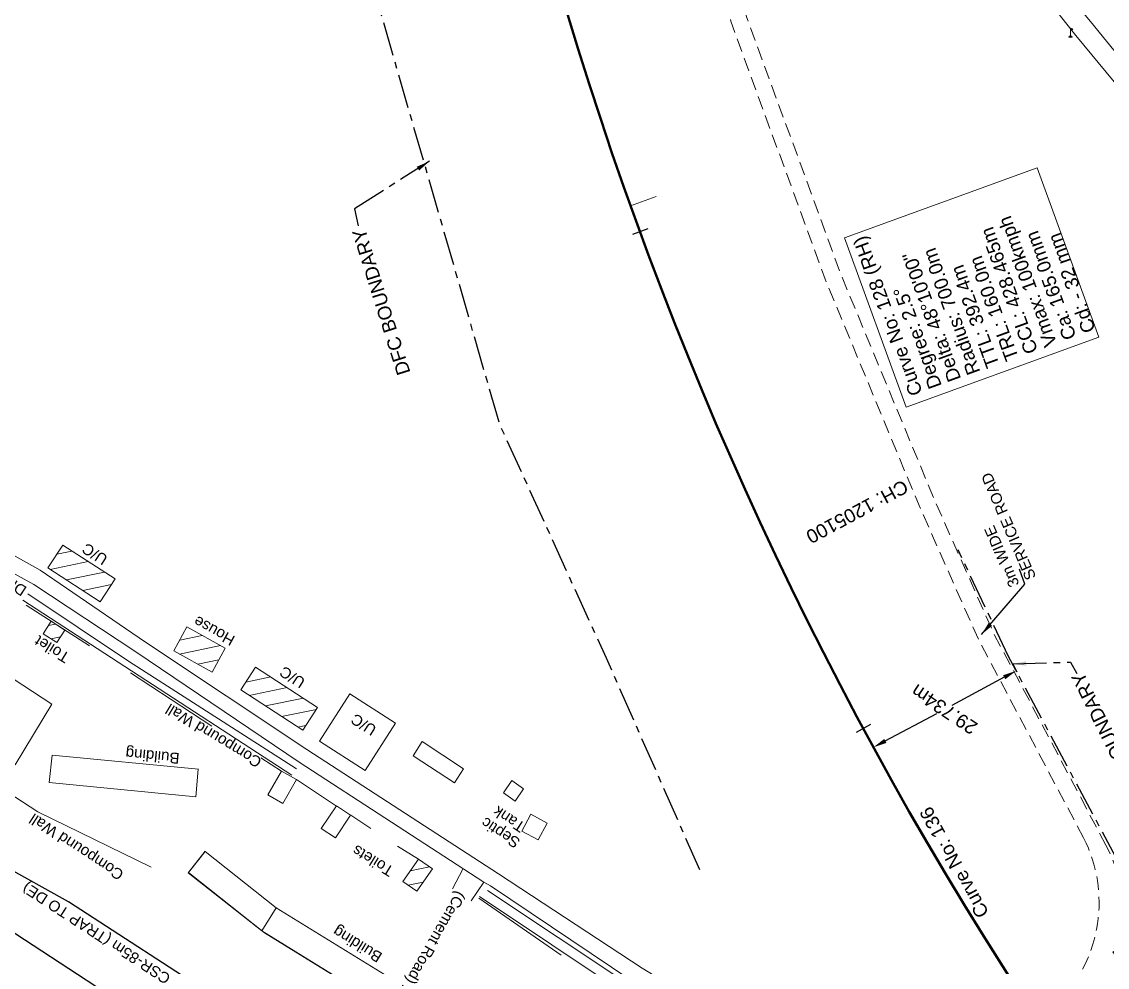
# Model space of a CAD drawing. Header units: metres. Extents: x 631378 to 636314, y 3386087 to 3390005.
# Drawn here: x 632104.8 to 632303.9, y 3389028.7 to 3389202.2 of the extents above; entities that cross this region are included whole.
import ezdxf
from ezdxf.enums import TextEntityAlignment as Align

# ---------------------------------------------------------------- set-up
doc = ezdxf.new("R2010")
doc.units = ezdxf.units.M
doc.header["$MEASUREMENT"] = 0
doc.linetypes.add('CENTER', pattern=[2, 1.25, -0.25, 0.25, -0.25])
doc.linetypes.add('DASHED', pattern=[0.75, 0.5, -0.25])
doc.layers.get('Defpoints').update_dxf_attribs({"color": 5, "lineweight": 0})
for name, color, linetype, lineweight in [('BUILDING_UNDER_CONS', 7, 'Continuous', 13), ('C-ALIG-LABL-DG', 1, 'Continuous', 25), ('CART_TRACK', 34, 'Continuous', 0), ('Compound Wall', 7, 'Continuous', 13), ('COMPOUND_WALL', 7, 'Continuous', 13), ('DFCC BOUNDARY', 6, 'CENTER', 0), ('DFCCIL TRACK', 1, 'Continuous', 0), ('DRAIN_TOP', 5, 'Continuous', 0), ('ELEVATION', 7, 'Continuous', 0), ('Existing IR Track', 7, 'Continuous', 0), ('Govt buliding', 7, 'Continuous', 13), ('Lamp_Post', 7, 'Continuous', 0), ('Proposed Chainage', 10, 'Continuous', 0), ('Proposed Curve_Details', 10, 'Continuous', 0), ('RESIDENTIAL_BL_PUC', 7, 'Continuous', 13), ('RESIDENTIAL_BL_SEMI', 7, 'Continuous', 13), ('Subroad Edge', 7, 'Continuous', 0), ('Tank', 7, 'Continuous', 0), ('Text', 7, 'Continuous', 13)]:
    doc.layers.add(name, color=color, linetype=linetype, lineweight=lineweight)
for name, color, linetype in [('Dimension', 10, 'Continuous'), ('IR PROPOSALS', 190, 'Continuous'), ('PROPOSED ROAD', 10, 'Continuous')]:
    doc.layers.add(name, color=color, linetype=linetype)
doc.styles.add('ARIAL', font='arial.ttf')
doc.styles.get("Standard").update_dxf_attribs({"font": 'arial.ttf'})
doc.styles.add('Text', font='arial.ttf', dxfattribs={"height": 2})
doc.dimstyles.new('ISO-25', dxfattribs={"dimtxt": 2.5, "dimasz": 2.5, "dimexe": 1.25, "dimexo": 0.625, "dimtad": 1, "dimtxsty": 'Standard', "dimcen": 2.5, "dimadec": 0, "dimazin": 0, "dimtfac": 1, "dimtmove": 0, "dimatfit": 3, "dimfxl": 1, "dimarcsym": 0})
doc.dimstyles.get("Standard").update_dxf_attribs({"dimtxt": 2.5, "dimasz": 2.5, "dimexe": 0.18, "dimexo": 0.0625, "dimgap": 0.09, "dimtad": 0, "dimtih": 1, "dimtoh": 1, "dimdec": 3, "dimzin": 0, "dimdsep": 46, "dimtxsty": 'Standard', "dimcen": 0.09, "dimaunit": 1, "dimadec": 4, "dimazin": 0, "dimtfac": 1, "dimtdec": 3, "dimtofl": 0, "dimtmove": 0, "dimatfit": 3, "dimfxl": 1, "dimtolj": 1, "dimtzin": 0, "dimarcsym": 0})
doc.dimstyles.new('Standard$0', dxfattribs={"dimscale": 15, "dimtxt": 0.18, "dimasz": 0.18, "dimexe": 0.18, "dimexo": 0.0625, "dimgap": 0.09, "dimtad": 1, "dimtih": 1, "dimtoh": 1, "dimzin": 0, "dimdsep": 46, "dimtxsty": 'Standard', "dimcen": -0.09, "dimclrd": 256, "dimclre": 256, "dimclrt": 256, "dimadec": 0, "dimazin": 0, "dimtfac": 1, "dimtofl": 0, "dimtmove": 0, "dimatfit": 3, "dimfxl": 1, "dimtolj": 1, "dimtzin": 0, "dimlwd": -1, "dimlwe": -1, "dimarcsym": 0})

# ---------------------------------------------------------------- blocks, each defined once
blk = doc.blocks.new('*D430')
at = {"layer": 'CART_TRACK', "color": 0, "lineweight": -2, "transparency": 16777216}
for p, q in [((632286.58, 3389084.28), (632287.31, 3389082.92)), ((632285.02, 3389081.9), (632275.39, 3389076.74)), ((632263.21, 3389070.22), (632272.65, 3389075.27)), ((632260.36, 3389070.25), (632261.1, 3389068.88))]:
    blk.add_line(p, q, dxfattribs=at)
at = {"layer": 'CART_TRACK', "color": 0, "linetype": 'Continuous', "transparency": 16777216}
for points in [[(632285.21, 3389081.53), (632284.82, 3389082.27), (632287.22, 3389083.08)], [(632263.41, 3389069.85), (632263.02, 3389070.59), (632261.01, 3389069.04)]]:
    blk.add_solid(points, dxfattribs=at)
at = {"layer": 'Defpoints', "color": 0, "linetype": 'Continuous', "transparency": 16777216}
for p in [(632286.55, 3389084.34), (632287.22, 3389083.08), (632260.34, 3389070.3)]:
    blk.add_point(p, dxfattribs=at)
at = {"layer": 'Defpoints', "color": 0, "transparency": 16777216}
for p in [(633058.02, 3388397.29), (633055.74, 3388394.24), (633056.1, 3388393.96)]:
    blk.add_point(p, dxfattribs=at)
at = {"layer": 'Dimension', "color": 0, "lineweight": -2, "transparency": 16777216}
for p, q in [((633059.58, 3388398.62), (633060.77, 3388400.22)), ((633058.12, 3388397.21), (633058.48, 3388396.94)), ((633055.84, 3388394.16), (633056.2, 3388393.89)), ((633054.9, 3388392.36), (633053.71, 3388390.76))]:
    blk.add_line(p, q, dxfattribs=at)
at = {"layer": 'Dimension', "color": 0, "transparency": 16777216}
for points in [[(633059.31, 3388398.82), (633059.85, 3388398.42), (633058.38, 3388397.02)], [(633054.64, 3388392.56), (633055.17, 3388392.16), (633056.1, 3388393.96)]]:
    blk.add_solid(points, dxfattribs=at)
at = {"layer": 'CART_TRACK', "color": 0, "linetype": 'Continuous', "transparency": 16777216, "insert": (632274.02, 3389076.01), "char_height": 2.5, "attachment_point": 5, "rotation": 146.6583}
blk.add_mtext('\\A1;29.734m', dxfattribs=at)
at = {"layer": 'Dimension', "color": 0, "lineweight": 18, "transparency": 16777216, "insert": (633057.24, 3388395.49), "char_height": 2, "attachment_point": 5, "rotation": 147, "style": 'ARIAL'}
blk.add_mtext('\\A1;3.812m', dxfattribs=at)
blk = doc.blocks.new('TerminatorOpen_0.5')
at = {"color": 0, "linetype": 'ByBlock', "lineweight": -2}
for q in [(-1, 0.25), (-1, 0), (-1, -0.25)]:
    blk.add_line((0, 0), q, dxfattribs=at)
blk = doc.blocks.new('LP')
at = {"flags": 128}
for points in [[(0, 0), (0, 1.5)], [(0.25, 1.35), (0.44, 1.35)]]:
    blk.add_lwpolyline(points, dxfattribs=at)
for centre, radius, start, end in [((0.07, 0.99), 0.519, 57.6425, 97.3165), ((0.34, 1.33), 0.094, 11.7012, 168.0476)]:
    blk.add_arc(centre, radius, start, end)
at = {"extrusion": (0, 0, -1)}
blk.add_ellipse((0, 0.01), major_axis=(0.308, 0), ratio=0.400495, dxfattribs=at)
blk.add_ellipse((0.35, 1.36), major_axis=(0.0017, 0.0438), ratio=0.461056, start_param=1.74022, end_param=4.575836)
blk = doc.blocks.new('*D457')
at = {"layer": 'CART_TRACK', "color": 0, "lineweight": -2, "transparency": 16777216}
for p, q in [((632286.58, 3389084.28), (632287.31, 3389082.92)), ((632285.02, 3389081.9), (632275.39, 3389076.74)), ((632263.21, 3389070.22), (632272.65, 3389075.27)), ((632260.36, 3389070.25), (632261.1, 3389068.88))]:
    blk.add_line(p, q, dxfattribs=at)
at = {"layer": 'CART_TRACK', "color": 0, "linetype": 'Continuous', "transparency": 16777216}
for points in [[(632285.21, 3389081.53), (632284.82, 3389082.27), (632287.22, 3389083.08)], [(632263.41, 3389069.85), (632263.02, 3389070.59), (632261.01, 3389069.04)]]:
    blk.add_solid(points, dxfattribs=at)
at = {"layer": 'Defpoints', "color": 0, "linetype": 'Continuous', "transparency": 16777216}
for p in [(632286.55, 3389084.34), (632287.22, 3389083.08), (632260.34, 3389070.3)]:
    blk.add_point(p, dxfattribs=at)
at = {"layer": 'Defpoints', "color": 0, "transparency": 16777216}
for p in [(635960.56, 3386388.22), (635951.21, 3386375.62), (635951.21, 3386375.62)]:
    blk.add_point(p, dxfattribs=at)
at = {"layer": 'Dimension', "color": 0, "lineweight": -2, "transparency": 16777216}
for p, q in [((635960.66, 3386388.15), (635960.66, 3386388.15)), ((635959.36, 3386386.61), (635956.32, 3386382.51)), ((635952.4, 3386377.23), (635954.95, 3386380.67)), ((635951.31, 3386375.55), (635951.31, 3386375.55))]:
    blk.add_line(p, q, dxfattribs=at)
at = {"layer": 'Dimension', "color": 0, "transparency": 16777216}
for points in [[(635959.1, 3386386.81), (635959.63, 3386386.42), (635960.56, 3386388.22)], [(635952.14, 3386377.43), (635952.67, 3386377.03), (635951.21, 3386375.62)]]:
    blk.add_solid(points, dxfattribs=at)
at = {"layer": 'CART_TRACK', "color": 0, "linetype": 'Continuous', "transparency": 16777216, "insert": (632274.02, 3389076.01), "char_height": 2.5, "attachment_point": 5, "rotation": 146.6583}
blk.add_mtext('\\A1;29.734m', dxfattribs=at)
at = {"layer": 'Dimension', "color": 0, "lineweight": 18, "transparency": 16777216, "insert": (635954.07, 3386382.76), "char_height": 2, "attachment_point": 5, "rotation": 143, "style": 'ARIAL'}
blk.add_mtext('\\A1;15.686m', dxfattribs=at)
blk = doc.blocks.new('Tick Hor')
blk.add_lwpolyline([(-0.5, 0), (0.5, 0)])

msp = doc.modelspace()

# ---------------------------------------------------------------- hatches: boundary and pattern name
at = {"lineweight": 0, "true_color": 0x000000}
h = msp.add_hatch(dxfattribs=at)
h.set_pattern_fill('ANSI31', color=18, scale=20)
h.set_pattern_definition([(191.65833, (633409.1353, 3388124.0195), (0.5051877, -2.448425), [])])
h.paths.add_polyline_path([(632156.373, 3389072.178), (632159.0954, 3389076.3719), (632147.7094, 3389083.7629), (632144.987, 3389079.569)])
h.paths.add_polyline_path([(632135.1401, 3389091.1186), (632132.708, 3389086.75), (632139.733, 3389082.839), (632142.1651, 3389087.2076)])
h.paths.add_polyline_path([(632112.339, 3389106.161), (632109.623, 3389101.963), (632119.243, 3389095.739), (632121.959, 3389099.937)])
h.paths.add_polyline_path([(632180.158, 3389046.747), (632177.569, 3389048.546), (632174.7159, 3389044.44), (632177.3049, 3389042.641)])
h.paths.add_polyline_path([(632110.2441, 3389092.1484), (632108.751, 3389089.882), (632111.262, 3389088.247), (632112.7625, 3389090.5246)])
h.paths.add_polyline_path([(632252.345, 3388986.5313), (632257.0688, 3388983.6474), (632259.8197, 3388987.826), (632254.9504, 3388990.7988)], flags=17)
h.paths.add_polyline_path([(632257.0688, 3388983.6474), (632259.7577, 3388982.0057), (632262.3631, 3388986.2733), (632259.8197, 3388987.826)], flags=16)
h.paths.add_polyline_path([(632261.6142, 3388997.1972), (632241.8358, 3388967.1938), (632248.1097, 3388963.058), (632267.8881, 3388993.0614)], flags=9)

# ---------------------------------------------------------------- linework, layer by layer
at = {"layer": 'BUILDING_UNDER_CONS', "color": 18, "linetype": 'Continuous', "true_color": 0x000000, "flags": 128}
msp.add_lwpolyline([(632121.959, 3389099.937), (632119.243, 3389095.739), (632109.623, 3389101.963), (632112.339, 3389106.161)], dxfattribs=at)
msp.add_lwpolyline([(632121.959, 3389099.937), (632119.243, 3389095.739), (632109.623, 3389101.963), (632112.339, 3389106.161)], dxfattribs=at)
at = {"layer": 'BUILDING_UNDER_CONS', "color": 7, "linetype": 'Continuous', "flags": 128}
msp.add_lwpolyline([(632159.0954, 3389076.3719), (632156.373, 3389072.178), (632144.987, 3389079.569), (632147.7094, 3389083.7629)], dxfattribs=at)
msp.add_lwpolyline([(632159.0954, 3389076.3719), (632156.373, 3389072.178), (632144.987, 3389079.569), (632147.7094, 3389083.7629)], dxfattribs=at)
msp.add_lwpolyline([(632173.381, 3389073.476), (632167.791, 3389064.798), (632159.41, 3389070.166), (632165.008, 3389078.8564), (632173.381, 3389073.476)], close=True, dxfattribs=at)
msp.add_lwpolyline([(632173.381, 3389073.476), (632167.791, 3389064.798), (632159.41, 3389070.166), (632165.008, 3389078.8564), (632173.381, 3389073.476)], close=True, dxfattribs=at)
at = {"layer": 'Compound Wall', "color": 7, "flags": 128}
msp.add_lwpolyline([(632128.549, 3389047.041), (632107.801, 3389057.209), (632077.704, 3389076.799)], dxfattribs=at)
msp.add_lwpolyline([(632128.549, 3389047.041), (632107.801, 3389057.209), (632077.704, 3389076.799)], dxfattribs=at)
at = {"layer": 'COMPOUND_WALL', "color": 7, "linetype": 'Continuous', "flags": 128}
for points in [[(632105.651, 3389095.11), (632117.23, 3389087.644)], [(632105.651, 3389095.11), (632117.23, 3389087.644)], [(632124.773, 3389082.736), (632139.703, 3389072.94)], [(632124.773, 3389082.736), (632139.703, 3389072.94)], [(632148.667, 3389067.087), (632152.4578, 3389064.6742)], [(632148.667, 3389067.087), (632152.4578, 3389064.6742)], [(632155.21, 3389063.117), (632162.54, 3389058.257)], [(632155.21, 3389063.117), (632162.54, 3389058.257)], [(632165.162, 3389056.583), (632168.854, 3389054.137)], [(632165.162, 3389056.583), (632168.854, 3389054.137)], [(632173.761, 3389050.925), (632177.569, 3389048.546)], [(632173.761, 3389050.925), (632177.569, 3389048.546)]]:
    msp.add_lwpolyline(points, dxfattribs=at)
at = {"layer": 'COMPOUND_WALL', "linetype": 'Continuous', "flags": 128}
msp.add_lwpolyline([(632188.661, 3389041.385), (632203.774, 3389030.885)], dxfattribs=at)
at = {"layer": 'DFCC BOUNDARY', "lineweight": 30, "ltscale": 5, "flags": 128}
for points in [[(632229.168, 3389046.592), (632212.06, 3389085.399), (632192.476, 3389128.362), (632162.019, 3389233.862)], [(632285.8004, 3389085.7355), (632276.5611, 3389105.2856)], [(632285.8004, 3389085.7355), (632276.5611, 3389105.2856)], [(632805.9881, 3388660.2647), (632805.9881, 3388660.2647), (632726.0488, 3388711.7432), (632558.6673, 3388820.984), (632601.6363, 3388911.4436), (632520.8804, 3388948.8949), (632472.6029, 3388876.2472), (632376.1786, 3388931.4292), (632382.9445, 3388947.7901), (632360.6283, 3388954.9581), (632304.977, 3389031.4928), (632312.1531, 3389036.3989), (632285.8004, 3389085.7355)]]:
    msp.add_lwpolyline(points, dxfattribs=at)
at = {"layer": 'DFCCIL TRACK', "color": 1, "lineweight": 50}
msp.add_lwpolyline([(632394.7125, 3388895.497, -0.15338291), (632190.1895, 3389261.8779)], format="xyb", dxfattribs=at)
at = {"layer": 'DRAIN_TOP', "linetype": 'Continuous', "flags": 128}
for points in [[(632105.928, 3389097.222), (632124.384, 3389084.85), (632155.216, 3389065.117)], [(632105.054, 3389096.027), (632123.749, 3389083.862), (632154.342, 3389063.922)], [(632275.727, 3388985.172), (632245.995, 3389004.191), (632215.319, 3389023.962), (632188.781, 3389041.673)], [(632190.239, 3389042.782), (632216.193, 3389025.531), (632246.918, 3389005.673), (632276.285, 3388986.697)]]:
    msp.add_lwpolyline(points, dxfattribs=at)
at = {"layer": 'ELEVATION', "color": 18, "linetype": 'Continuous', "true_color": 0x000000}
msp.add_lwpolyline([(632121.959, 3389099.937), (632112.339, 3389106.161)], dxfattribs=at)
at = {"layer": 'ELEVATION', "color": 7, "linetype": 'Continuous'}
for points in [[(632103.6574, 3389065.8274), (632110.3815, 3389076.9804), (632087.037, 3389092.1833)], [(632142.1651, 3389087.2076), (632135.1401, 3389091.1186)], [(632159.0954, 3389076.3719), (632147.7094, 3389083.7629)], [(632137.1991, 3389065.0468), (632136.7816, 3389059.9534), (632109.8901, 3389062.6127), (632110.4394, 3389067.5758)], [(632137.2624, 3389065.0408), (632110.4394, 3389067.5758)], [(632152.7448, 3389058.767), (632149.9938, 3389060.326)], [(632162.376, 3389052.4327), (632159.759, 3389054.1787)], [(632138.4661, 3389049.9351), (632135.6417, 3389046.3645)], [(632151.5063, 3389039.6201), (632138.4661, 3389049.9351)], [(632174.2575, 3389019.6511), (632149.3572, 3389035.0294), (632135.4053, 3389046.0656)], [(632177.3049, 3389042.641), (632174.7159, 3389044.44)], [(632176.9033, 3389023.9351), (632151.5063, 3389039.6201)]]:
    msp.add_lwpolyline(points, dxfattribs=at)
at = {"layer": 'Existing IR Track', "lineweight": 25, "flags": 128}
msp.add_lwpolyline([(632141.1278, 3389022.6898), (632113.4233, 3389040.7137), (632101.1, 3389047.548), (632093.9718, 3389050.6638)], dxfattribs=at)
at = {"layer": 'Govt buliding', "color": 7, "flags": 128}
for points in [[(632151.5063, 3389039.6201), (632148.879, 3389035.366), (632135.385, 3389046.04), (632138.487, 3389049.9615)], [(632151.5063, 3389039.6201), (632148.879, 3389035.366), (632135.385, 3389046.04), (632138.487, 3389049.9615)], [(632176.9033, 3389023.9351), (632174.276, 3389019.681), (632148.879, 3389035.366), (632151.5063, 3389039.6201)], [(632176.9033, 3389023.9351), (632174.276, 3389019.681), (632148.879, 3389035.366), (632151.5063, 3389039.6201)]]:
    msp.add_lwpolyline(points, dxfattribs=at)
at = {"layer": 'IR PROPOSALS', "linetype": 'Continuous', "lineweight": 30}
msp.add_line((632012.6026, 3389094.095), (632220.6023, 3388958.792), dxfattribs=at)
at = {"layer": 'Proposed Chainage', "linetype": 'Continuous', "lineweight": 0, "flags": 128}
msp.add_lwpolyline([(632221.1858, 3389170.0878), (632216.478, 3389168.4035)], dxfattribs=at)
msp.add_lwpolyline([(632221.1858, 3389170.0878), (632216.478, 3389168.4035)], dxfattribs=at)
at = {"layer": 'Proposed Curve_Details', "lineweight": 15}
msp.add_lwpolyline([(632302.343, 3389144.2777), (632267.0177, 3389131.4464), (632255.7184, 3389162.5281), (632291.0437, 3389175.3593)], close=True, dxfattribs=at)
at = {"layer": 'PROPOSED ROAD', "linetype": 'DASHED', "lineweight": 13, "ltscale": 5, "flags": 128}
for points in [[(632303.673, 3389051.0946), (632283.0892, 3389089.9527), (632272.1601, 3389114.5963), (632254.9681, 3389156.0402), (632237.7546, 3389203.0771), (632229.5909, 3389245.6063), (632222.423, 3389288.0967), (632216.9726, 3389333.6808), (632212.5629, 3389384.8484), (632210.2011, 3389443.2066), (632209.5537, 3389492.8433), (632189.0916, 3389583.9657), (632185.4745, 3389640.045), (632176.2265, 3389740.489), (632170.6135, 3389791.9512), (632148.7988, 3389869.1295), (632120.6821, 3389963.3879), (632109.2677, 3389999.3526), (632106.5682, 3390005.2449)], [(632299.5784, 3389052.4155), (632280.3892, 3389088.6409), (632269.4029, 3389113.4132), (632252.1727, 3389154.9495), (632234.854, 3389202.2736), (632226.6383, 3389245.0739), (632219.4528, 3389287.6688), (632213.9879, 3389333.3739), (632209.5681, 3389384.6589), (632207.2019, 3389443.1264), (632206.5581, 3389492.4913), (632186.1129, 3389583.5379), (632182.4833, 3389639.8109), (632173.2414, 3389740.1888), (632167.6584, 3389791.3766), (632145.9178, 3389868.2927), (632117.8148, 3389962.5053), (632106.4638, 3389998.27), (632103.8408, 3390003.9954)]]:
    msp.add_lwpolyline(points, dxfattribs=at)
at = {"layer": 'PROPOSED ROAD', "linetype": 'DASHED', "lineweight": 13, "ltscale": 5}
for centre, radius, start, end in [((632276.2869, 3389040.5696), 26.1308, 315.713898, 26.957534), ((632281.7334, 3389039.4772), 24.8256, 340.495897, 27.901903)]:
    msp.add_arc(centre, radius, start, end, dxfattribs=at)
at = {"layer": 'RESIDENTIAL_BL_PUC', "color": 7, "linetype": 'Continuous', "flags": 128}
msp.add_lwpolyline([(632108.751, 3389089.882), (632110.255, 3389092.165), (632112.766, 3389090.53), (632111.262, 3389088.247), (632108.751, 3389089.882)], close=True, dxfattribs=at)
msp.add_lwpolyline([(632108.751, 3389089.882), (632110.255, 3389092.165), (632112.766, 3389090.53), (632111.262, 3389088.247), (632108.751, 3389089.882)], close=True, dxfattribs=at)
msp.add_lwpolyline([(632142.1651, 3389087.2076), (632139.733, 3389082.839), (632132.708, 3389086.75), (632135.1401, 3389091.1186)], dxfattribs=at)
msp.add_lwpolyline([(632142.1651, 3389087.2076), (632139.733, 3389082.839), (632132.708, 3389086.75), (632135.1401, 3389091.1186)], dxfattribs=at)
at = {"layer": 'RESIDENTIAL_BL_SEMI', "color": 7, "linetype": 'Continuous', "flags": 128}
for points in [[(632149.9938, 3389060.326), (632152.459, 3389064.676), (632155.21, 3389063.117), (632152.7448, 3389058.767)], [(632149.9938, 3389060.326), (632152.459, 3389064.676), (632155.21, 3389063.117), (632152.7448, 3389058.767)], [(632159.759, 3389054.1787), (632162.534, 3389058.338), (632165.151, 3389056.592), (632162.376, 3389052.4327)], [(632159.759, 3389054.1787), (632162.534, 3389058.338), (632165.151, 3389056.592), (632162.376, 3389052.4327)], [(632174.7159, 3389044.44), (632177.569, 3389048.546), (632180.158, 3389046.747), (632177.3049, 3389042.641)], [(632174.7159, 3389044.44), (632177.569, 3389048.546), (632180.158, 3389046.747), (632177.3049, 3389042.641)]]:
    msp.add_lwpolyline(points, dxfattribs=at)
at = {"layer": 'Subroad Edge', "linetype": 'Continuous', "lineweight": 15, "flags": 128}
for points in [[(632333.144, 3389162.486), (632300.831, 3389202.19), (632277.086, 3389230.761), (632251.164, 3389262.59), (632236.096, 3389282.102), (632225.48, 3389295.508), (632195.514, 3389328.099), (632184.466, 3389333.254), (632163.873, 3389345.33), (632157.642, 3389348.564), (632155.613, 3389344.813)], [(632330.686, 3389160.284), (632298.124, 3389199.607), (632274.912, 3389228.965), (632248.655, 3389260.264), (632232.409, 3389279.148), (632219.929, 3389292.706), (632191.305, 3389323.882), (632181.397, 3389329.886), (632162.19, 3389340.6), (632153.498, 3389340.768)]]:
    msp.add_lwpolyline(points, dxfattribs=at)
at = {"layer": 'Subroad Edge', "lineweight": 15, "flags": 128}
for points in [[(632261.5456, 3389003.2734), (632249.71, 3389009.515), (632218.644, 3389028.516), (632192.266, 3389045.819), (632157.13, 3389068.655), (632127.541, 3389088.339), (632108.201, 3389101.561), (632076.183, 3389119.455), (632053.624, 3389128.037), (632030.112, 3389130.999), (632021.081, 3389134.735)], [(632022.01, 3389122.784), (632030.818, 3389126.922), (632052.908, 3389125.599), (632074.708, 3389116.792), (632107.029, 3389098.925), (632125.778, 3389086.563), (632155.726, 3389066.304), (632189.579, 3389044.331), (632190.802, 3389043.642), (632216.693, 3389026.212), (632248.325, 3389006.943), (632264.0283, 3388998.8665)]]:
    msp.add_lwpolyline(points, dxfattribs=at)
at = {"layer": 'Subroad Edge', "color": 7, "linetype": 'Continuous', "lineweight": 15, "flags": 128}
for points in [[(632183.838, 3389043.102), (632185.813, 3389046.789)], [(632187.266, 3389040.892), (632189.576, 3389044.325)]]:
    msp.add_lwpolyline(points, dxfattribs=at)
at = {"layer": 'Tank', "color": 7, "linetype": 'Continuous', "flags": 128}
for points in [[(632178.259, 3389070.081), (632185.822, 3389065.109), (632184.182, 3389062.536), (632176.6187, 3389067.5082), (632178.259, 3389070.081)], [(632178.259, 3389070.081), (632185.822, 3389065.109), (632184.182, 3389062.536), (632176.6187, 3389067.5082), (632178.259, 3389070.081)], [(632193.157, 3389060.713), (632194.72, 3389062.949), (632196.863, 3389061.427), (632195.2997, 3389059.1905), (632193.157, 3389060.713)], [(632193.157, 3389060.713), (632194.72, 3389062.949), (632196.863, 3389061.427), (632195.2997, 3389059.1905), (632193.157, 3389060.713)], [(632198.195, 3389056.761), (632201.187, 3389055.152), (632199.557, 3389052.073), (632196.5644, 3389053.6823), (632198.195, 3389056.761)], [(632198.195, 3389056.761), (632201.187, 3389055.152), (632199.557, 3389052.073), (632196.5644, 3389053.6823), (632198.195, 3389056.761)]]:
    msp.add_lwpolyline(points, close=True, dxfattribs=at)

# ---------------------------------------------------------------- block references
at = {"layer": 'C-ALIG-LABL-DG', "color": 1, "linetype": 'Continuous', "lineweight": 25, "xscale": 3, "yscale": 3, "zscale": 3}
for p, rotation in [((632218.2239, 3389163.641), 200.1005292512752), ((632259.1703, 3389072.5016), 208.2856406103135)]:
    msp.add_blockref('Tick Hor', p, dxfattribs=dict(at, rotation=rotation))
at = {"layer": 'Lamp_Post', "linetype": 'Continuous'}
msp.add_blockref('LP', (632297.169, 3389199.401), dxfattribs=at)

# ---------------------------------------------------------------- texts
at = {"layer": 'C-ALIG-LABL-DG', "color": 1, "lineweight": 0, "style": 'ARIAL'}
msp.add_text('CH: 1205100', height=2.5, rotation=208.285641, dxfattribs=at).set_placement((632266.5271, 3389118.2455))
at = {"layer": 'DFCC BOUNDARY', "lineweight": 20, "ltscale": 5, "style": 'ARIAL'}
for rotation, p in [(107.476554, (632166.5653, 3389164.0858)), (116.428789, (632298.3459, 3389082.5791))]:
    msp.add_text('DFC BOUNDARY', height=2.5, rotation=rotation, dxfattribs=at).set_placement(p, align=Align.MIDDLE_RIGHT)
at = {"layer": 'Proposed Curve_Details', "color": 1, "style": 'ARIAL'}
msp.add_text('Curve No: 136', height=2.5, rotation=118.509251, dxfattribs=at).set_placement((632282.3025, 3389038.62))
at = {"layer": 'Proposed Curve_Details', "color": 1, "lineweight": 0, "insert": (632301.8505, 3389145.6326), "char_height": 2.5, "width": 30.559345, "attachment_point": 7, "rotation": 109.978002, "line_spacing_factor": 0.9, "style": 'ARIAL'}
msp.add_mtext('Curve No: 128 (RH)\\PDegree: 2.5%%D\\PDelta: 48%%D10\'00"\\PRadius: 700.0m\\PTTL: 392.4m\\PTRL: 160.0m\\PCCL: 428.465m\\PVmax: 100kmph\\PCa: 165.0mm\\PCd: - 32 mm', dxfattribs=at)
at = {"layer": 'PROPOSED ROAD', "linetype": 'Continuous', "lineweight": 0, "insert": (632286.0072, 3389098.177), "char_height": 2, "attachment_point": 1, "rotation": 113.327535}
msp.add_mtext_dynamic_manual_height_columns('3m WIDE\\PSERVICE ROAD ', width=42.623759, gutter_width=12.5, heights=[0], dxfattribs=at)
at = {"layer": 'Subroad Edge', "linetype": 'Continuous', "style": 'Text'}
msp.add_text('(Cement Road)', height=2, rotation=240.281444, dxfattribs=at).set_placement((632184.6428, 3389042.8569))
at = {"layer": 'Text', "color": 7, "lineweight": 0, "style": 'ARIAL'}
for s, rotation, p in [('U/C', 147.360586, (632120.7957, 3389104.0367)), ('Drain', 146.947595, (632105.9214, 3389098.3297)), ('House', 150.894177, (632144.1286, 3389089.3114)), ('Toilet', 148.40932, (632113.8168, 3389086.0865)), ('U/C', 147.360586, (632157.016, 3389081.4485)), ('Compound Wall', 148.86629, (632149.0385, 3389066.8901)), ('U/C', 147.360586, (632170.0993, 3389072.7471)), ('Building', 174.601101, (632133.856, 3389067.977)), ('Septic ', 146.67864, (632196.4312, 3389052.0645)), ('Toilets', 148.40932, (632173.2675, 3389046.9177)), ('Building', 148.300828, (632171.1326, 3389031.1384))]:
    msp.add_text(s, height=2, rotation=rotation, dxfattribs=at).set_placement(p)
at = {"layer": 'Text', "color": 7}
for s, rotation, p in [('House', 150.894177, (632144.1286, 3389089.3114)), ('Toilet', 148.40932, (632113.8168, 3389086.0865)), ('U/C', 147.360586, (632170.0993, 3389072.7471)), ('Toilets', 148.40932, (632173.2675, 3389046.9177))]:
    msp.add_text(s, height=2, rotation=rotation, dxfattribs=at).set_placement(p)
at = {"layer": 'Text', "lineweight": 0, "style": 'ARIAL'}
msp.add_text('Tank', height=2, rotation=146.67864, dxfattribs=at).set_placement((632197.3487, 3389054.9769))
at = {"layer": 'Text', "color": 18, "lineweight": 0, "true_color": 0x000000, "style": 'ARIAL'}
msp.add_text('Compound Wall', height=2, rotation=146.940081, dxfattribs=at).set_placement((632123.7322, 3389046.1858))
at = {"layer": 'Text', "color": 18, "true_color": 0x000000}
for s, p in [('Compound Wall', (632123.7322, 3389046.1858)), ('CSR-85m (TRAP TO DE)', (632132.3243, 3389027.1219))]:
    msp.add_text(s, height=2, rotation=146.940081, dxfattribs=at).set_placement(p)

# ---------------------------------------------------------------- dimensions: what is measured, and where the dimension line sits
at = {"layer": 'CART_TRACK', "color": 1, "linetype": 'Continuous'}
dim = msp.add_linear_dim(base=(632287.2216, 3389083.0783), p1=(632260.3351, 3389070.301), p2=(632286.5458, 3389084.34), angle=28.174533, dimstyle='Standard$0', override={"dimscale": 1, "dimtxt": 2.5, "dimasz": 2.5, "dimtad": 0, "dimdec": 3, "dimpost": 'm', "dimcen": 0.09, "dimclrd": 0, "dimclre": 0, "dimclrt": 0, "dimaunit": 1, "dimadec": 4, "dimtdec": 3, "dimlwd": 65534, "dimlwe": 65534}, dxfattribs=at)
dim.commit()
dim.dimension.update_dxf_attribs({"geometry": '*D457', "text_midpoint": (632274.0194, 3389076.0068), "dimtype": 129})
at = {"layer": 'Dimension', "color": 1, "lineweight": 18}
dim = msp.add_aligned_dim(p1=(633058.0156, 3388397.2893), p2=(633055.7352, 3388394.235), distance=0.4568, dimstyle='Standard', override={"dimtxt": 2, "dimasz": 2, "dimexe": 0.125, "dimexo": 0.125, "dimgap": 0.125, "dimtad": 1, "dimtih": 0, "dimtoh": 0, "dimzin": 3, "dimpost": 'm', "dimtxsty": 'ARIAL', "dimsah": 1, "dimazin": 3, "dimtmove": 2, "dimatfit": 1, "dimldrblk": 'TerminatorOpen_0.5', "dimfrac": 2, "dimtzin": 11}, dxfattribs=at)
dim.commit()
dim.dimension.update_dxf_attribs({"geometry": '*D430', "text_midpoint": (633057.2414, 3388395.4889), "text_rotation": 147})

# ---------------------------------------------------------------- leaders
at = {"layer": 'DFCC BOUNDARY', "lineweight": 20, "ltscale": 5}
for points in [[(632179.5981, 3389176.5528), (632165.8622, 3389167.8092), (632166.5358, 3389164.7347)], [(632286.5458, 3389084.34), (632297.1812, 3389084.6919), (632298.3459, 3389082.5791)]]:
    msp.add_leader(points, dimstyle='ISO-25', override={"dimtxt": 3, "dimtad": 0, "dimdec": 3, "dimzin": 2, "dimtdec": 3}, dxfattribs=at)
at = {"layer": 'PROPOSED ROAD', "linetype": 'Continuous', "lineweight": 0}
msp.add_leader([(632280.844, 3389089.7278), (632288.8183, 3389098.9704), (632287.823, 3389101.711)], dimstyle='ISO-25', override={"dimtxt": 3, "dimtad": 0, "dimdec": 3, "dimzin": 2, "dimtdec": 3}, dxfattribs=at)

doc.saveas('drawing.dxf')
